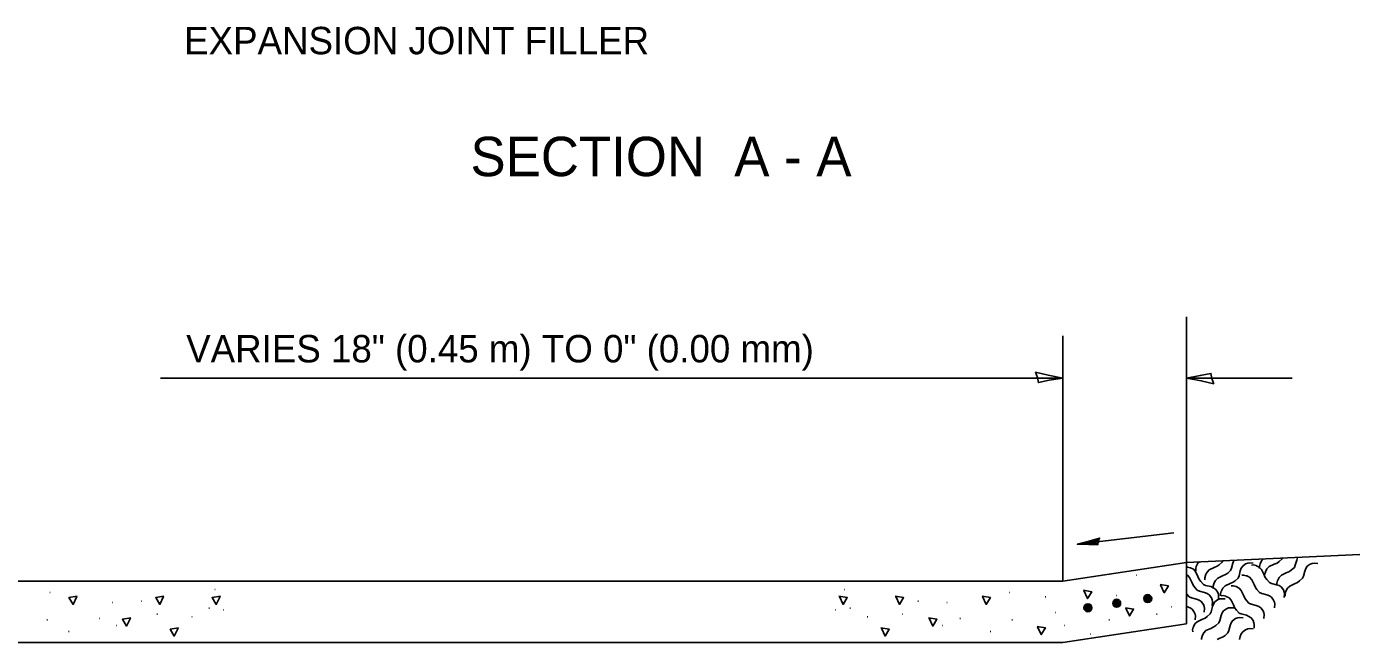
# Model space of a CAD drawing. Extents: x 663632 to 665672, y 1178627 to 1179067.
# Drawn here: x 663781.2 to 663897.1, y 1178734.4 to 1178788.3 of the extents above; entities that cross this region are included whole.
import ezdxf

# ---------------------------------------------------------------- set-up
doc = ezdxf.new("R2010")
doc.units = 0
for name, color, linetype in [('Alignment_PR_50 Scale Notation', 7, 'Continuous'), ('Design_PR_Face of Curb line', 7, 'Continuous'), ('Design_PR_Guardrail', 7, 'Continuous'), ('Design_PR_Roadway Notes', 7, 'Continuous')]:
    doc.layers.add(name, color=color, linetype=linetype)

msp = doc.modelspace()

# ---------------------------------------------------------------- linework, layer by layer
at = {"layer": 'Design_PR_Face of Curb line'}
for p, q in [((663882.67, 1178741.42), (663899.73, 1178742.19)), ((663882.67, 1178736.05), (663882.67, 1178741.42))]:
    msp.add_line(p, q, dxfattribs=at)
for points in [[(663767.79, 1178741.42), (663778.61, 1178739.78), (663851.06, 1178739.78)], [(663882.67, 1178741.42), (663871.85, 1178739.78), (663851.06, 1178739.78)], [(663885.45, 1178738.17), (663885.47, 1178738.49), (663885.45, 1178738.65), (663885.38, 1178738.84), (663885.19, 1178739.09), (663885.01, 1178739.21), (663884.78, 1178739.3), (663884.34, 1178739.41), (663884.14, 1178739.5), (663883.91, 1178739.75), (663883.78, 1178739.93), (663883.66, 1178740.2), (663883.46, 1178740.62), (663883.27, 1178740.82), (663883.02, 1178740.95), (663882.99, 1178740.96), (663882.76, 1178741.02), (663882.72, 1178741.02)], [(663883.79, 1178741.48), (663883.67, 1178741.36), (663883.54, 1178741.11), (663883.52, 1178741.08), (663883.47, 1178740.85), (663883.47, 1178740.68)], [(663885.83, 1178741.55), (663885.78, 1178741.45), (663885.53, 1178741.22), (663885.35, 1178741.08), (663885.08, 1178740.97), (663884.66, 1178740.77), (663884.46, 1178740.57), (663884.33, 1178740.33), (663884.32, 1178740.29), (663884.26, 1178740.06), (663884.27, 1178739.89)], [(663886.82, 1178741.59), (663886.81, 1178741.58), (663886.72, 1178741.35), (663886.61, 1178740.91), (663886.52, 1178740.71), (663886.27, 1178740.48), (663886.09, 1178740.35), (663885.82, 1178740.24), (663885.4, 1178740.04), (663885.2, 1178739.84), (663885.07, 1178739.59), (663885.06, 1178739.56), (663885, 1178739.33), (663885, 1178739.16)], [(663888.5, 1178741.37), (663888.17, 1178741.38), (663888.02, 1178741.36), (663887.83, 1178741.29), (663887.58, 1178741.1), (663887.46, 1178740.92), (663887.37, 1178740.69), (663887.26, 1178740.25), (663887.17, 1178740.05), (663886.92, 1178739.82), (663886.74, 1178739.69), (663886.47, 1178739.58), (663886.05, 1178739.38), (663885.85, 1178739.18), (663885.72, 1178738.93), (663885.7, 1178738.9), (663885.65, 1178738.67), (663885.65, 1178738.5)], [(663891.22, 1178738.34), (663891.24, 1178738.67), (663891.21, 1178738.83), (663891.14, 1178739.02), (663890.95, 1178739.27), (663890.78, 1178739.39), (663890.55, 1178739.47), (663890.11, 1178739.59), (663889.91, 1178739.67), (663889.68, 1178739.93), (663889.54, 1178740.1), (663889.43, 1178740.38), (663889.23, 1178740.8), (663889.03, 1178741), (663888.79, 1178741.13), (663888.75, 1178741.14), (663888.52, 1178741.2), (663888.35, 1178741.19)], [(663889.38, 1178741.7), (663889.25, 1178741.58), (663889.12, 1178741.33), (663889.11, 1178741.3), (663889.05, 1178741.07), (663889.06, 1178740.9)], [(663891.07, 1178741.83), (663891.02, 1178741.73), (663890.77, 1178741.5), (663890.59, 1178741.37), (663890.32, 1178741.26), (663889.9, 1178741.05), (663889.7, 1178740.86), (663889.57, 1178740.61), (663889.56, 1178740.58), (663889.5, 1178740.35), (663889.5, 1178740.18)], [(663892.39, 1178741.87), (663892.38, 1178741.86), (663892.3, 1178741.63), (663892.18, 1178741.19), (663892.1, 1178740.99), (663891.84, 1178740.76), (663891.67, 1178740.63), (663891.39, 1178740.51), (663890.97, 1178740.31), (663890.77, 1178740.11), (663890.64, 1178739.87), (663890.63, 1178739.83), (663890.57, 1178739.61), (663890.58, 1178739.43)], [(663894.14, 1178741.34), (663893.82, 1178741.36), (663893.66, 1178741.34), (663893.47, 1178741.27), (663893.22, 1178741.08), (663893.1, 1178740.9), (663893.01, 1178740.67), (663892.9, 1178740.23), (663892.81, 1178740.03), (663892.56, 1178739.8), (663892.38, 1178739.67), (663892.11, 1178739.55), (663891.69, 1178739.35), (663891.49, 1178739.16), (663891.36, 1178738.91), (663891.35, 1178738.88), (663891.29, 1178738.65), (663891.29, 1178738.48)], [(663884.92, 1178737.66), (663884.94, 1178737.99), (663884.92, 1178738.14), (663884.85, 1178738.33), (663884.66, 1178738.58), (663884.48, 1178738.71), (663884.25, 1178738.79), (663883.81, 1178738.91), (663883.61, 1178738.99), (663883.38, 1178739.24), (663883.25, 1178739.42), (663883.14, 1178739.7), (663882.93, 1178740.11), (663882.74, 1178740.31), (663882.67, 1178740.35)], [(663890.36, 1178737.46), (663890.38, 1178737.79), (663890.35, 1178737.94), (663890.28, 1178738.13), (663890.09, 1178738.38), (663889.92, 1178738.5), (663889.69, 1178738.59), (663889.25, 1178738.71), (663889.05, 1178738.79), (663888.82, 1178739.04), (663888.69, 1178739.22), (663888.57, 1178739.5), (663888.37, 1178739.91), (663888.17, 1178740.12), (663887.93, 1178740.25), (663887.89, 1178740.26), (663887.66, 1178740.32), (663887.49, 1178740.31)], [(663884.21, 1178737.08), (663884.23, 1178737.41), (663884.21, 1178737.56), (663884.14, 1178737.75), (663883.95, 1178738.01), (663883.77, 1178738.13), (663883.54, 1178738.21), (663883.1, 1178738.33), (663882.9, 1178738.41), (663882.7, 1178738.63)], [(663888.57, 1178735.66), (663888.59, 1178735.99), (663888.56, 1178736.14), (663888.5, 1178736.33), (663888.31, 1178736.58), (663888.13, 1178736.7), (663887.9, 1178736.79), (663887.46, 1178736.91), (663887.26, 1178736.99), (663887.03, 1178737.24), (663886.9, 1178737.42), (663886.78, 1178737.7), (663886.58, 1178738.11), (663886.39, 1178738.31), (663886.14, 1178738.45), (663886.1, 1178738.46), (663885.87, 1178738.52), (663885.7, 1178738.51)], [(663889.44, 1178736.52), (663889.46, 1178736.85), (663889.44, 1178737), (663889.37, 1178737.19), (663889.18, 1178737.44), (663889, 1178737.56), (663888.77, 1178737.65), (663888.33, 1178737.76), (663888.13, 1178737.85), (663887.9, 1178738.1), (663887.77, 1178738.28), (663887.65, 1178738.56), (663887.45, 1178738.97), (663887.26, 1178739.17), (663887.01, 1178739.31), (663886.98, 1178739.32), (663886.75, 1178739.38), (663886.58, 1178739.37)], [(663883.43, 1178736.41), (663883.44, 1178736.74), (663883.42, 1178736.89), (663883.35, 1178737.08), (663883.16, 1178737.34), (663882.99, 1178737.45), (663882.76, 1178737.54), (663882.71, 1178737.55)], [(663886.06, 1178738.22), (663885.73, 1178738.24), (663885.58, 1178738.22), (663885.39, 1178738.15), (663885.14, 1178737.96), (663885.02, 1178737.78), (663884.93, 1178737.55), (663884.81, 1178737.11), (663884.73, 1178736.91), (663884.48, 1178736.68), (663884.3, 1178736.55), (663884.02, 1178736.43), (663883.61, 1178736.23), (663883.4, 1178736.04), (663883.27, 1178735.79), (663883.26, 1178735.76), (663883.2, 1178735.53), (663883.21, 1178735.36)], [(663886.83, 1178737.44), (663886.5, 1178737.46), (663886.35, 1178737.44), (663886.16, 1178737.37), (663885.9, 1178737.18), (663885.78, 1178737), (663885.7, 1178736.77), (663885.58, 1178736.33), (663885.5, 1178736.13), (663885.24, 1178735.9), (663885.07, 1178735.77), (663884.79, 1178735.65), (663884.37, 1178735.45), (663884.17, 1178735.26), (663884.04, 1178735.01), (663884.03, 1178734.98), (663883.97, 1178734.75), (663883.98, 1178734.66)], [(663887.62, 1178736.57), (663887.29, 1178736.59), (663887.14, 1178736.57), (663886.95, 1178736.5), (663886.69, 1178736.31), (663886.58, 1178736.13), (663886.49, 1178735.9), (663886.38, 1178735.46), (663886.29, 1178735.26), (663886.04, 1178735.03), (663885.86, 1178734.9), (663885.58, 1178734.78), (663885.34, 1178734.66)], [(663767.79, 1178736.05), (663778.61, 1178734.41), (663851.06, 1178734.41)], [(663882.67, 1178736.05), (663871.85, 1178734.41), (663851.06, 1178734.41)], [(663888.5, 1178735.61), (663888.18, 1178735.63), (663888.02, 1178735.6), (663887.83, 1178735.53), (663887.58, 1178735.34), (663887.46, 1178735.17), (663887.37, 1178734.94), (663887.3, 1178734.66)]]:
    msp.add_lwpolyline(points, dxfattribs=at)
at = {"layer": 'Design_PR_Guardrail'}
for p, q in [((663878.28, 1178740.31), (663878.32, 1178740.31)), ((663783.31, 1178738.8), (663783.27, 1178738.8)), ((663797.73, 1178739.05), (663797.69, 1178739.05)), ((663852.73, 1178739.05), (663852.77, 1178739.05)), ((663867.15, 1178738.8), (663867.19, 1178738.8)), ((663876.51, 1178738.54), (663876.55, 1178738.54)), ((663788.75, 1178737.91), (663788.71, 1178737.91)), ((663791.28, 1178738.04), (663791.24, 1178738.04)), ((663797.22, 1178737.41), (663797.18, 1178737.41)), ((663853.23, 1178737.41), (663853.27, 1178737.41)), ((663859.18, 1178738.04), (663859.22, 1178738.04)), ((663861.71, 1178737.91), (663861.75, 1178737.91)), ((663870.31, 1178738.42), (663870.35, 1178738.42)), ((663881.32, 1178737.53), (663881.36, 1178737.53)), ((663783.06, 1178736.39), (663783.01, 1178736.39)), ((663787.61, 1178736.52), (663787.57, 1178736.52)), ((663792.67, 1178736.9), (663792.63, 1178736.9)), ((663795.71, 1178736.65), (663795.67, 1178736.65)), ((663798.49, 1178737.28), (663798.45, 1178737.28)), ((663851.97, 1178737.28), (663852.01, 1178737.28)), ((663854.75, 1178736.65), (663854.79, 1178736.65)), ((663857.79, 1178736.9), (663857.83, 1178736.9)), ((663862.85, 1178736.52), (663862.89, 1178736.52)), ((663867.4, 1178736.39), (663867.44, 1178736.39)), ((663871.2, 1178737.03), (663871.24, 1178737.03)), ((663875.88, 1178736.39), (663875.92, 1178736.39)), ((663880.05, 1178736.9), (663880.09, 1178736.9)), ((663784.95, 1178735.38), (663784.91, 1178735.38)), ((663789.13, 1178735.89), (663789.09, 1178735.89)), ((663861.33, 1178735.89), (663861.37, 1178735.89)), ((663865.5, 1178735.38), (663865.55, 1178735.38)), ((663871.96, 1178735.89), (663872, 1178735.89)), ((663874.23, 1178735.13), (663874.27, 1178735.13))]:
    msp.add_line(p, q, dxfattribs=at)
for points in [[(663873.69, 1178738.95), (663874.02, 1178738.26), (663874.38, 1178738.86), (663873.65, 1178738.98)], [(663880.39, 1178739.45), (663880.72, 1178738.76), (663881.08, 1178739.36), (663880.35, 1178739.48)], [(663785.62, 1178738.44), (663785.3, 1178737.75), (663784.94, 1178738.35), (663785.66, 1178738.47)], [(663793.21, 1178738.44), (663792.89, 1178737.75), (663792.53, 1178738.35), (663793.25, 1178738.47)], [(663798.15, 1178738.44), (663797.82, 1178737.75), (663797.46, 1178738.35), (663798.19, 1178738.47)], [(663852.31, 1178738.44), (663852.64, 1178737.75), (663853, 1178738.35), (663852.27, 1178738.47)], [(663857.24, 1178738.44), (663857.57, 1178737.75), (663857.93, 1178738.35), (663857.2, 1178738.47)], [(663864.83, 1178738.44), (663865.16, 1178737.75), (663865.52, 1178738.35), (663864.79, 1178738.47)], [(663877.36, 1178737.43), (663877.69, 1178736.74), (663878.04, 1178737.34), (663877.32, 1178737.46)], [(663790.31, 1178736.54), (663789.98, 1178735.85), (663789.62, 1178736.45), (663790.35, 1178736.57)], [(663860.15, 1178736.54), (663860.48, 1178735.85), (663860.84, 1178736.45), (663860.11, 1178736.57)], [(663794.48, 1178735.66), (663794.15, 1178734.97), (663793.79, 1178735.57), (663794.52, 1178735.69)], [(663855.98, 1178735.66), (663856.31, 1178734.97), (663856.67, 1178735.57), (663855.94, 1178735.69)], [(663869.64, 1178735.78), (663869.97, 1178735.1), (663870.33, 1178735.7), (663869.6, 1178735.82)]]:
    msp.add_lwpolyline(points, dxfattribs=at)
for centre, radius in [((663879.28, 1178738.26), 0.348), ((663879.28, 1178738.26), 0.311), ((663879.28, 1178738.26), 0.278), ((663879.28, 1178738.26), 0.246), ((663874.04, 1178737.45), 0.348), ((663874.04, 1178737.45), 0.311), ((663874.04, 1178737.45), 0.278), ((663874.04, 1178737.45), 0.246), ((663874.04, 1178737.45), 0.216), ((663874.04, 1178737.45), 0.189), ((663874.04, 1178737.45), 0.16), ((663874.04, 1178737.45), 0.138), ((663874.04, 1178737.45), 0.112), ((663874.04, 1178737.45), 0.0871), ((663874.04, 1178737.45), 0.0695), ((663874.04, 1178737.45), 0.0388), ((663876.56, 1178737.85), 0.348), ((663876.56, 1178737.85), 0.311), ((663876.56, 1178737.85), 0.278), ((663876.56, 1178737.85), 0.246), ((663876.56, 1178737.85), 0.216), ((663876.56, 1178737.85), 0.189), ((663876.56, 1178737.85), 0.16), ((663876.56, 1178737.85), 0.138), ((663876.56, 1178737.85), 0.112), ((663876.56, 1178737.85), 0.0871), ((663876.56, 1178737.85), 0.0695), ((663876.56, 1178737.85), 0.0388), ((663879.28, 1178738.26), 0.216), ((663879.28, 1178738.26), 0.189), ((663879.28, 1178738.26), 0.16), ((663879.28, 1178738.26), 0.138), ((663879.28, 1178738.26), 0.112), ((663879.28, 1178738.26), 0.0871), ((663879.28, 1178738.26), 0.0695), ((663879.28, 1178738.26), 0.0388)]:
    msp.add_circle(centre, radius, dxfattribs=at)
at = {"layer": 'Design_PR_Roadway Notes'}
for p, q in [((663882.67, 1178741.42), (663882.67, 1178762.91)), ((663871.85, 1178739.78), (663871.85, 1178761.26)), ((663792.95, 1178757.56), (663871.85, 1178757.56)), ((663882.67, 1178757.56), (663891.9, 1178757.56)), ((663881.56, 1178744.02), (663873.11, 1178743.01))]:
    msp.add_line(p, q, dxfattribs=at)
for points in [[(663869.45, 1178758.07), (663869.65, 1178757.6), (663869.72, 1178757.16), (663870.65, 1178757.36), (663871.85, 1178757.56), (663870.57, 1178757.8)], [(663885.07, 1178757.06), (663884.87, 1178757.52), (663884.8, 1178757.97), (663883.87, 1178757.77), (663882.67, 1178757.56), (663883.95, 1178757.33)]]:
    msp.add_lwpolyline(points, close=True, dxfattribs=at)
msp.add_lwpolyline([(663874.93, 1178743.25), (663874.9, 1178742.97), (663874.12, 1178743), (663873.11, 1178743.01), (663874.15, 1178743.28), (663875.06, 1178743.55), (663874.93, 1178743.25), (663874.87, 1178743.06), (663873.78, 1178743.09), (663874.93, 1178743.44), (663874.78, 1178743.18), (663874.29, 1178743.16), (663874.75, 1178743.28)], dxfattribs=at)

# ---------------------------------------------------------------- texts
at = {"layer": 'Alignment_PR_50 Scale Notation'}
msp.add_text('SECTION  A - A', height=3.45, dxfattribs=at).set_placement((663820.05, 1178775.23))
at = {"layer": 'Design_PR_Roadway Notes'}
for s, p in [('EXPANSION JOINT FILLER', (663795.01, 1178785.9)), ('VARIES 18" (0.45 m) TO 0" (0.00 mm)', (663795.19, 1178758.93))]:
    msp.add_text(s, height=2.3999, dxfattribs=at).set_placement(p)

doc.saveas('drawing.dxf')
